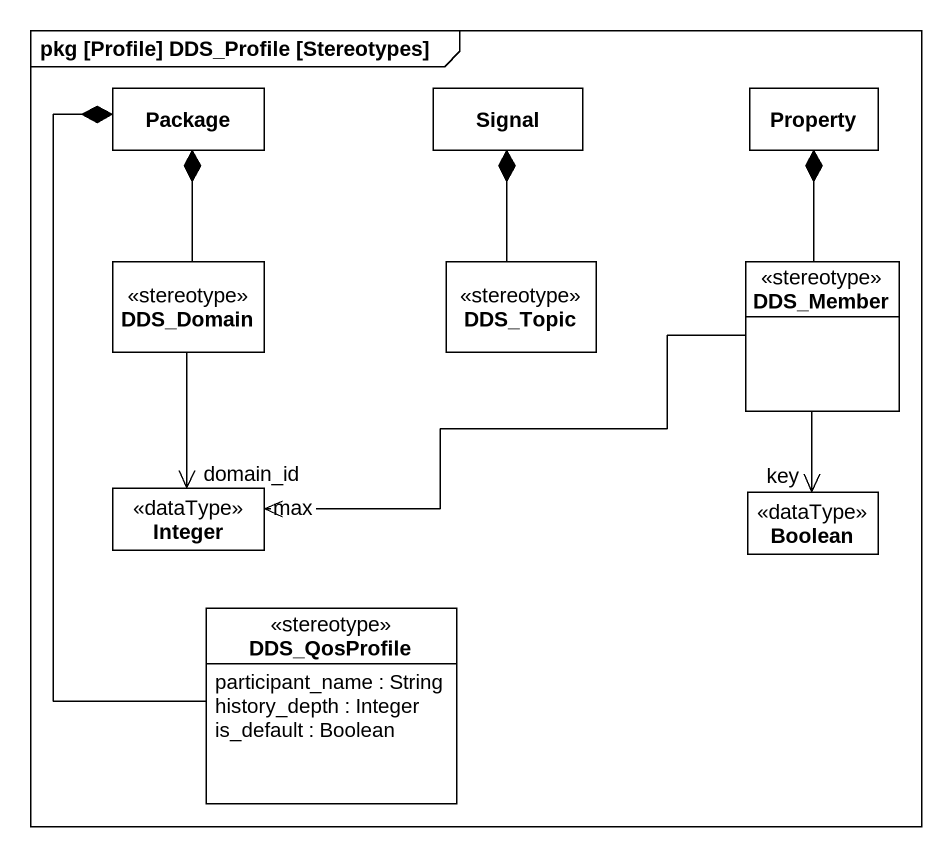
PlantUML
@startuml
mainframe pkg [Profile] DDS_Profile [Stereotypes]
hide circle
hide empty members
class "Package" as Package_
class Signal
class Property
class DDS_Domain <<stereotype>>
class DDS_Topic <<stereotype>>
class DDS_Member <<stereotype>>
class Integer <<dataType>>
class Boolean <<dataType>>
class DDS_QosProfile <<stereotype>> {
  participant_name : String
  history_depth : Integer
  is_default : Boolean
}
DDS_Domain -up-* Package_
DDS_Topic -up-* Signal
DDS_Member -up-* Property
Integer "domain_id" <-up- DDS_Domain
Integer "max" <-right- DDS_Member
Boolean "key" <-up- DDS_Member
DDS_QosProfile -up-* Package_
@enduml
